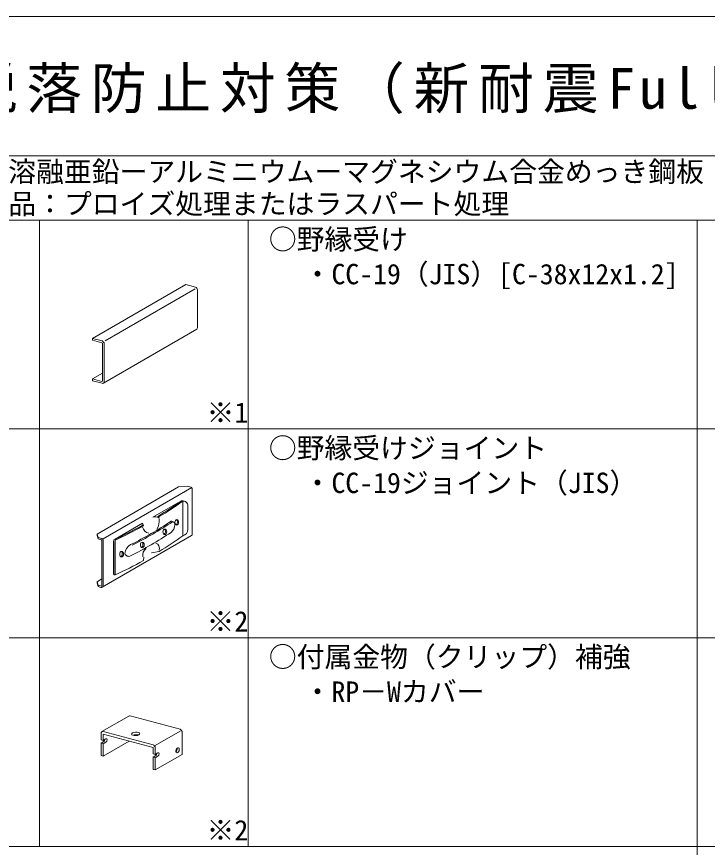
# Model space of a CAD drawing. Units: millimetres on the paper, enlarged 40 times, with parts at other scales. Extents: x -7800 to 7800, y -5578 to 5491.
# Drawn here: x -5814 to -3829, y 3098 to 5485 of the extents above; entities that cross this region are included whole.
import ezdxf
from ezdxf.enums import TextEntityAlignment as Align

# ---------------------------------------------------------------- set-up
doc = ezdxf.new("R2010")
doc.units = ezdxf.units.MM
doc.header["$LTSCALE"] = 40
for name, color, linetype, lineweight in [('1-2_野縁受け', 3, 'Continuous', 18), ('1-7_金具', 7, 'Continuous', 18), ('1-A_クリップ', 7, 'Continuous', 18), ('F-2_太線１', 3, 'Continuous', 18), ('F-4_細線', 4, 'Continuous', 9), ('F-6_文字', 7, 'Continuous', 18)]:
    doc.layers.add(name, color=color, linetype=linetype, lineweight=lineweight)
doc.layers.add('1-6_文字', color=7, linetype='Continuous')
doc.styles.add('ＭＳ ゴシック', font='')
doc.styles.get('ＭＳ ゴシック').set_extended_font_data('MS Gothic')

msp = doc.modelspace()

# ---------------------------------------------------------------- linework, layer by layer
at = {"layer": '1-2_野縁受け'}
for p, q in [((-5595.97, 4560.41), (-5327.68, 4715.31)), ((-5299.86, 4707.86), (-5327.68, 4715.31)), ((-5294.29, 4591.17), (-5294.29, 4699.97)), ((-5564.86, 4431.72), (-5296.56, 4586.62)), ((-5595.97, 4560.41), (-5595.97, 4555.29)), ((-5595.97, 4555.29), (-5569.27, 4548.14)), ((-5567.04, 4544.98), (-5567.04, 4438.74)), ((-5562.59, 4436.27), (-5562.59, 4545.07)), ((-5595.97, 4443.93), (-5567.04, 4460.64)), ((-5595.97, 4443.93), (-5569.27, 4436.78)), ((-5595.97, 4438.81), (-5595.97, 4443.93)), ((-5595.97, 4442.65), (-5595.97, 4438.81)), ((-5568.15, 4431.36), (-5595.97, 4438.81))]:
    msp.add_line(p, q, dxfattribs=at)
at = {"layer": '1-2_野縁受け', "color": 4, "lineweight": 9}
msp.add_line((-5559.61, 4553.19), (-5301.09, 4702.44), dxfattribs=at)
at = {"layer": '1-2_野縁受け'}
msp.add_lwpolyline([(-5568.15, 4552.96), (-5595.97, 4560.41), (-5595.97, 4556.57)], dxfattribs=at)
for centre, major_axis, start_param, end_param in [((-5299.86, 4701.46), (3.1, -6.14), 0.9790195, 2.5498158), ((-5299.86, 4592.66), (3.1, -6.14), 0.0419556, 0.9790195), ((-5569.27, 4545.58), (1.24, -2.46), 0.9790195, 2.5498158), ((-5568.15, 4546.56), (3.1, -6.14), 0.9790195, 2.5498158), ((-5569.27, 4439.34), (1.24, -2.46), 5.6914085, 7.2622048), ((-5568.15, 4437.76), (3.1, -6.14), 5.6914085, 7.2622048)]:
    msp.add_ellipse(centre, major_axis=major_axis, ratio=0.751651, start_param=start_param, end_param=end_param, dxfattribs=at)
at = {"layer": '1-7_金具', "color": 3}
for p, q in [((-5582.97, 3998.11), (-5348.42, 4133.53)), ((-5565.84, 3984.16), (-5310.45, 4131.61)), ((-5348.42, 4133.53), (-5323.44, 4136.19)), ((-5312.7, 4133.32), (-5323.44, 4136.19)), ((-5309.15, 3997.82), (-5309.15, 4128.68)), ((-5422.63, 4046.44), (-5350.93, 4087.84)), ((-5336.74, 4093.09), (-5340.22, 4094.02)), ((-5336.74, 4093.09), (-5336.74, 3993.09)), ((-5335.59, 4093.61), (-5332.11, 4092.68)), ((-5322.14, 4079.74), (-5322.14, 4011.25)), ((-5407.92, 4049.06), (-5404.44, 4048.13)), ((-5530.89, 3983.94), (-5452.35, 4029.28)), ((-5451.11, 4024.09), (-5449.67, 4022.01)), ((-5582.97, 3998.11), (-5580.13, 3987.99)), ((-5569.39, 3985.12), (-5580.13, 3987.99)), ((-5580.13, 3987.99), (-5580.13, 3983.99)), ((-5568.24, 3845.46), (-5311.55, 3993.66)), ((-5569.91, 3981.25), (-5580.13, 3983.99)), ((-5569.31, 3980.48), (-5569.31, 3849.34)), ((-5565.84, 3849.62), (-5565.84, 3980.48)), ((-5531.29, 3980.77), (-5531.29, 3880.77)), ((-5535.87, 3958.89), (-5535.87, 3890.89)), ((-5532.34, 3890.38), (-5532.34, 3959.84)), ((-5426.55, 3944.18), (-5404.44, 3948.13)), ((-5449.67, 3922.01), (-5448.43, 3931.55)), ((-5582.97, 3861.31), (-5569.31, 3869.2)), ((-5534.82, 3881.28), (-5531.29, 3880.77)), ((-5582.97, 3861.31), (-5580.13, 3851.19)), ((-5570.32, 3848.57), (-5580.13, 3851.19)), ((-5580.13, 3851.19), (-5580.13, 3847.19)), ((-5571.88, 3844.98), (-5580.13, 3847.19))]:
    msp.add_line(p, q, dxfattribs=at)
for points in [[(-5582.97, 3998.11), (-5582.97, 3994.11), (-5580.13, 3983.99)], [(-5582.97, 3861.31), (-5582.97, 3857.31), (-5580.13, 3847.19)]]:
    msp.add_lwpolyline(points, dxfattribs=at)
for centre, radius, start, end in [((-5313.95, 4128.68), 4.8, 0, 75), ((-5818.47, 4740.63), 804.25, 300.6952, 306.48775), ((-5769.82, 4671.7), 722.73, 300.36821, 306.81474), ((-5339.07, 4080.62), 13.45, 75, 94.89551), ((-5335.59, 4079.69), 13.45, 0.19518, 94.89551), ((-5951.95, 4907.87), 1049.03, 296.33374, 303.66626), ((-5416.16, 4021.89), 25.39, 66.06867, 104.75326), ((-5444.05, 4035.31), 40.03, 325.16969, 10.30076), ((-5410.71, 4047.32), 3.29, 344.14172, 31.94043), ((-5409.03, 4048.43), 4.6, 313.54557, 356.19207), ((-5368.99, 4025.49), 9.4, 357.14581, 98.6879), ((-5954.35, 4913.66), 1022.05, 294.23738, 299.49736), ((-5892.63, 4797.24), 892.86, 293.87305, 299.74336), ((-5947.43, 4906.66), 1049.03, 296.33374, 303.66626), ((-5501.36, 4014.83), 51.1, 10.44761, 16.43302), ((-5471.6, 4018.07), 22.28, 10.19507, 30.22605), ((-5430.73, 4022.36), 21.64, 191.56304, 260.33789), ((-5388.19, 4025.17), 28.58, 308.45341, 359.70977), ((-5341.03, 4011.49), 18.89, 283.13424, 0.73992), ((-5951.95, 4875.87), 1049.03, 296.33374, 303.66626), ((-5769.82, 4571.7), 722.73, 300.36821, 306.81474), ((-5313.95, 3997.82), 4.8, 300, 0), ((-5570.11, 3980.48), 0.8, 0, 75), ((-5570.64, 3980.48), 4.8, 0, 75), ((-5312.3, 3959.62), 223.57, 174.3312, 180.18718), ((-5308.77, 3959.11), 223.57, 174.44006, 180.18718), ((-5471.38, 3939.92), 31.68, 118.71332, 175.78519), ((-5420.08, 3956.96), 16.58, 341.68128, 67.7536), ((-5492.33, 3945.12), 11.02, 195.09465, 301.30952), ((-5428.45, 3937.76), 23.09, 126.53227, 192.35564), ((-5892.63, 4697.24), 892.86, 293.87305, 299.74336), ((-5495.46, 3890.45), 40.42, 179.37266, 193.10782), ((-5491.92, 3889.94), 40.42, 179.37266, 193.10782), ((-5570.64, 3849.62), 4.8, 255, 0), ((-5570.11, 3849.34), 0.8, 255, 0)]:
    msp.add_arc(centre, radius, start, end, dxfattribs=at)
for centre in [(-5353.88, 4031.84), (-5388.24, 4004.56), (-5452.96, 3966.87), (-5512.37, 3940.33)]:
    msp.add_ellipse(centre, major_axis=(0, 8), ratio=0.675, dxfattribs=at)
for centre in [(-5357.35, 4032.77), (-5391.72, 4005.49), (-5456.44, 3967.8), (-5515.85, 3941.26)]:
    msp.add_ellipse(centre, major_axis=(0, 8), ratio=0.675, start_param=3.2959994, end_param=5.7709159, dxfattribs=at)
at = {"layer": '1-A_クリップ'}
for p, q in [((-5568.91, 3430.28), (-5491.31, 3475.08)), ((-5487.52, 3475.49), (-5344.53, 3437.18)), ((-5571.52, 3425.05), (-5571.52, 3406.81)), ((-5565.12, 3430.69), (-5422.13, 3392.38)), ((-5565.12, 3405.09), (-5565.12, 3423.33)), ((-5565.12, 3423.33), (-5422.13, 3385.02)), ((-5338.13, 3428.11), (-5338.13, 3365.07)), ((-5565.12, 3405.09), (-5571.52, 3406.81)), ((-5571.52, 3397.21), (-5563.76, 3401.69)), ((-5571.52, 3397.21), (-5571.52, 3362.01)), ((-5565.12, 3395.49), (-5571.52, 3397.21)), ((-5565.12, 3405.09), (-5557.36, 3409.57)), ((-5565.12, 3360.29), (-5490.54, 3403.35)), ((-5565.12, 3395.49), (-5557.36, 3399.97)), ((-5565.12, 3360.29), (-5565.12, 3395.49)), ((-5415.73, 3383.31), (-5415.73, 3365.07)), ((-5415.73, 3365.07), (-5407.97, 3369.55)), ((-5571.52, 3362.01), (-5565.12, 3360.29)), ((-5422.13, 3357.18), (-5414.37, 3361.66)), ((-5422.13, 3321.98), (-5422.13, 3357.18)), ((-5415.73, 3355.47), (-5422.13, 3357.18)), ((-5415.73, 3320.27), (-5338.13, 3365.07)), ((-5415.73, 3355.47), (-5407.97, 3359.95)), ((-5415.73, 3355.47), (-5415.73, 3320.27)), ((-5415.73, 3320.27), (-5422.13, 3321.98))]:
    msp.add_line(p, q, dxfattribs=at)
at = {"layer": '1-A_クリップ', "color": 4, "lineweight": 9}
msp.add_line((-5415.73, 3390.67), (-5344.49, 3431.8), dxfattribs=at)
at = {"layer": '1-A_クリップ'}
msp.add_lwpolyline([(-5415.73, 3365.07), (-5422.13, 3366.78), (-5422.13, 3385.02)], dxfattribs=at)
for centre, major_axis, ratio, start_param, end_param in [((-5487.52, 3468.13), (-3.57, 7.06), 0.751651, 5.6914085, 6.3251409), ((-5565.12, 3423.33), (-3.57, 7.06), 0.751651, 5.6914085, 7.2622048), ((-5472.12, 3416.59), (12.09, 0.88), 0.410193, 0.8010785, 2.2809119), ((-5344.53, 3429.82), (-3.57, 7.06), 0.751651, 4.1206122, 5.6914085), ((-5563.76, 3406.49), (1.81, 5.07), 0.550454, 3.7155639, 5.1592529), ((-5557.36, 3404.77), (1.81, 5.07), 0.550454, 3.7155639, 6.8571565), ((-5422.13, 3385.02), (-3.57, 7.06), 0.751651, 4.1206122, 5.6914085), ((-5414.37, 3366.46), (1.81, 5.07), 0.550454, 3.7155639, 5.1592529), ((-5407.97, 3364.75), (1.81, 5.07), 0.550454, 3.7155639, 6.8571565), ((-5357.84, 3378.3), (2.65, 7.44), 0.550454, 4.0492475, 5.4638844)]:
    msp.add_ellipse(centre, major_axis=major_axis, ratio=ratio, start_param=start_param, end_param=end_param, dxfattribs=at)
for centre, major_axis, ratio in [((-5472.12, 3423.95), (12.09, 0.88), 0.410193), ((-5351.44, 3376.59), (2.65, 7.44), 0.550454)]:
    msp.add_ellipse(centre, major_axis=major_axis, ratio=ratio, dxfattribs=at)
at = {"layer": 'F-2_太線１'}
for p, q in [((-7800, 5485.15), (7800, 5485.15)), ((-7800, 5085.15), (7800, 5085.15)), ((-7638.18, 4900.25), (-78.18, 4900.25)), ((-5748.18, 4900.25), (-5748.18, 3100.25)), ((-3858.18, 4900.25), (-3858.18, 3100.25)), ((-7638.18, 4300.25), (-78.18, 4300.25)), ((-7638.18, 3700.25), (-78.18, 3700.25)), ((-7638.18, 3100.25), (-78.18, 3100.25)), ((-3858.18, 2980.25), (-3858.18, 3100.25))]:
    msp.add_line(p, q, dxfattribs=at)
at = {"layer": 'F-4_細線'}
msp.add_line((-5148.18, 4900.25), (-5148.18, 3100.25), dxfattribs=at)

# ---------------------------------------------------------------- texts
at = {"layer": '1-6_文字', "style": 'ＭＳ ゴシック'}
for s, p in [('※1\u3000高耐食材：溶融亜鉛ーアルミニウムーマグネシウム合金めっき鋼板', (-6438.18, 4992.7)), ('※2\u3000高耐食処理品：プロイズ処理またはラスパート処理', (-6438.18, 4900.25)), ('○野縁受け', (-5089.22, 4798.41)), ('※1', (-5268.18, 4300.25)), ('○野縁受けジョイント', (-5089.22, 4198.41)), ('※2', (-5268.18, 3700.25)), ('○付属金物（クリップ）補強', (-5089.22, 3598.41)), ('※2', (-5268.18, 3100.25))]:
    msp.add_text(s, height=58.65, dxfattribs=at).set_placement(p, align=Align.BOTTOM_LEFT)
at = {"layer": '1-6_文字', "color": 4, "style": 'ＭＳ ゴシック'}
for s, p in [('・CC-19（JIS）[C-38x12x1.2]', (-4989.22, 4698.41)), ('・CC-19ジョイント（JIS）', (-4989.22, 4098.41)), ('・RP－Wカバー', (-4989.22, 3498.41))]:
    msp.add_text(s, height=58.65, dxfattribs=at).set_placement(p, align=Align.BOTTOM_LEFT)
at = {"layer": 'F-6_文字', "color": 2, "insert": (-6900, 5205.15), "char_height": 117.3, "attachment_point": 7, "style": 'ＭＳ ゴシック'}
msp.add_mtext('\\T1.16;吊り天井の脱落防止対策（新耐震FullPower天井\\~JIS19形\\~高耐食仕様\\~\\~施工標準図）', dxfattribs=at)

doc.saveas('drawing.dxf')
